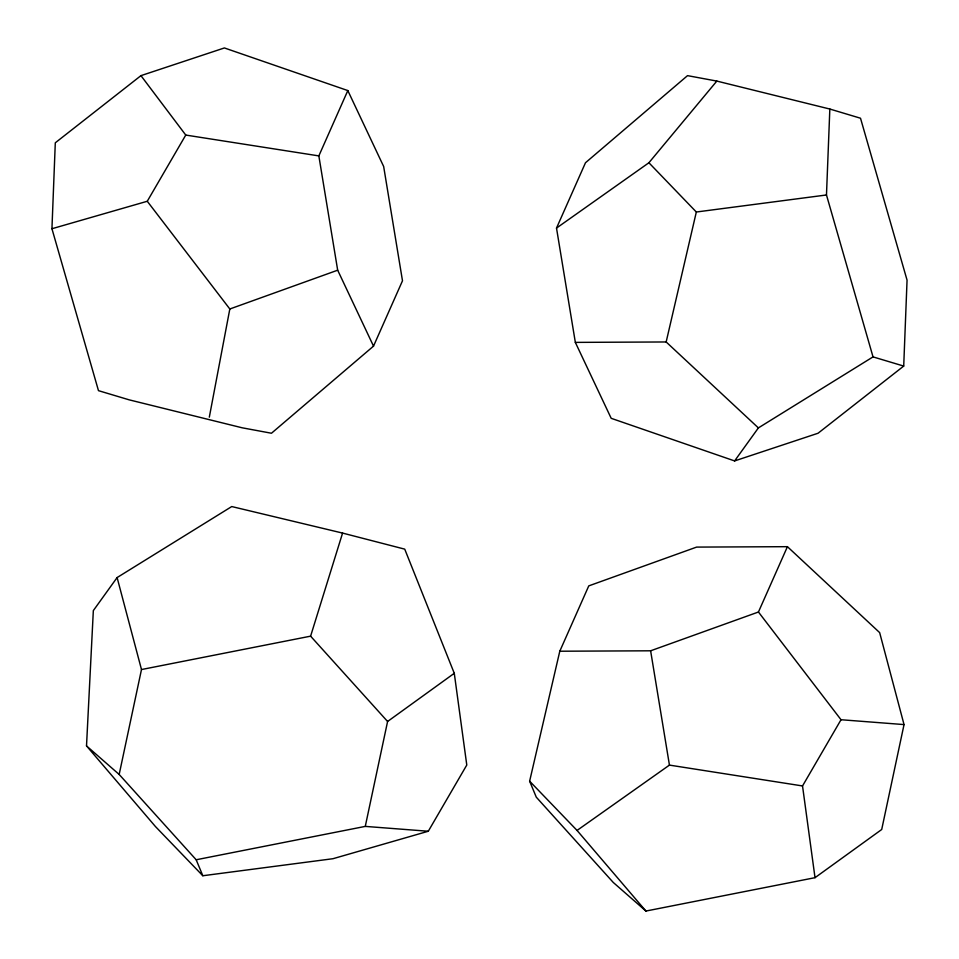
<?xml version="1.0" encoding="UTF-8"?>
<svg xmlns="http://www.w3.org/2000/svg" width="959" height="959" viewBox="0 0 959 959"><rect width="100%" height="100%" fill="white"/><g stroke="black" fill="none" stroke-linecap="round" stroke-linejoin="round"><path stroke-width="1.44" d="M51.942 228.733L55.298 142.795L140.949 75.641L224.394 47.95L347.817 90.566L383.66 166.494L402.492 280.795L373.519 346.127L271.469 433.24L242.171 427.798L129.177 399.843L98.477 390.661L51.942 228.733L147.266 201.27L185.758 135.063L140.949 75.641M903.714 366.074L873.026 356.892L826.478 194.977L829.835 109.038L716.829 81.083L687.531 75.641L585.481 162.754L556.508 228.086L575.34 342.387L611.195 418.316L734.606 460.931L818.051 433.24L903.714 366.074L907.058 280.136L860.511 118.221L829.835 109.038M86.514 745.886L93.335 610.595L117.106 577.57L231.742 506.556L342.579 533.084L404.734 549.147L454.278 673.302L466.781 765.042L428.289 831.249L332.965 858.713L202.817 875.747L155.394 826.49L86.514 745.886L119.168 774.452L196.175 859.767L202.817 875.747M209.314 417.177L229.824 308.99L147.266 201.27M119.168 774.464L141.488 669.538L117.106 577.57M196.175 859.767L365.271 826.394L387.592 721.48L454.278 673.302M904.037 724.584L881.705 829.499L815.018 877.677L645.922 911.05L613.281 882.472L536.273 797.157L529.632 781.177L559.792 651.221L588.766 585.889L696.606 547.098L787.423 546.678L879.655 632.616L904.037 724.584L841.019 719.729L758.449 612.01L787.423 546.678M873.026 356.892L758.389 427.906L666.157 341.967L696.33 212.011L648.907 162.754L556.508 228.086M387.592 721.48L310.596 636.165L342.579 533.084M373.519 346.127L337.676 270.198L318.844 155.897L347.817 90.566M815.018 877.677L802.527 785.948L841.019 719.729M734.606 460.931L758.389 427.906M648.907 162.754L716.829 81.083M529.632 781.177L577.054 830.434L669.442 765.102L802.527 785.948M229.824 308.99L337.676 270.198M559.792 651.221L650.622 650.801L758.449 612.01M141.488 669.538L310.596 636.165M696.33 212.011L826.478 194.977M575.34 342.387L666.157 341.967M365.271 826.394L428.289 831.249M318.844 155.897L185.758 135.063M577.054 830.434L645.922 911.05M650.622 650.801L669.442 765.102"/></g></svg>
